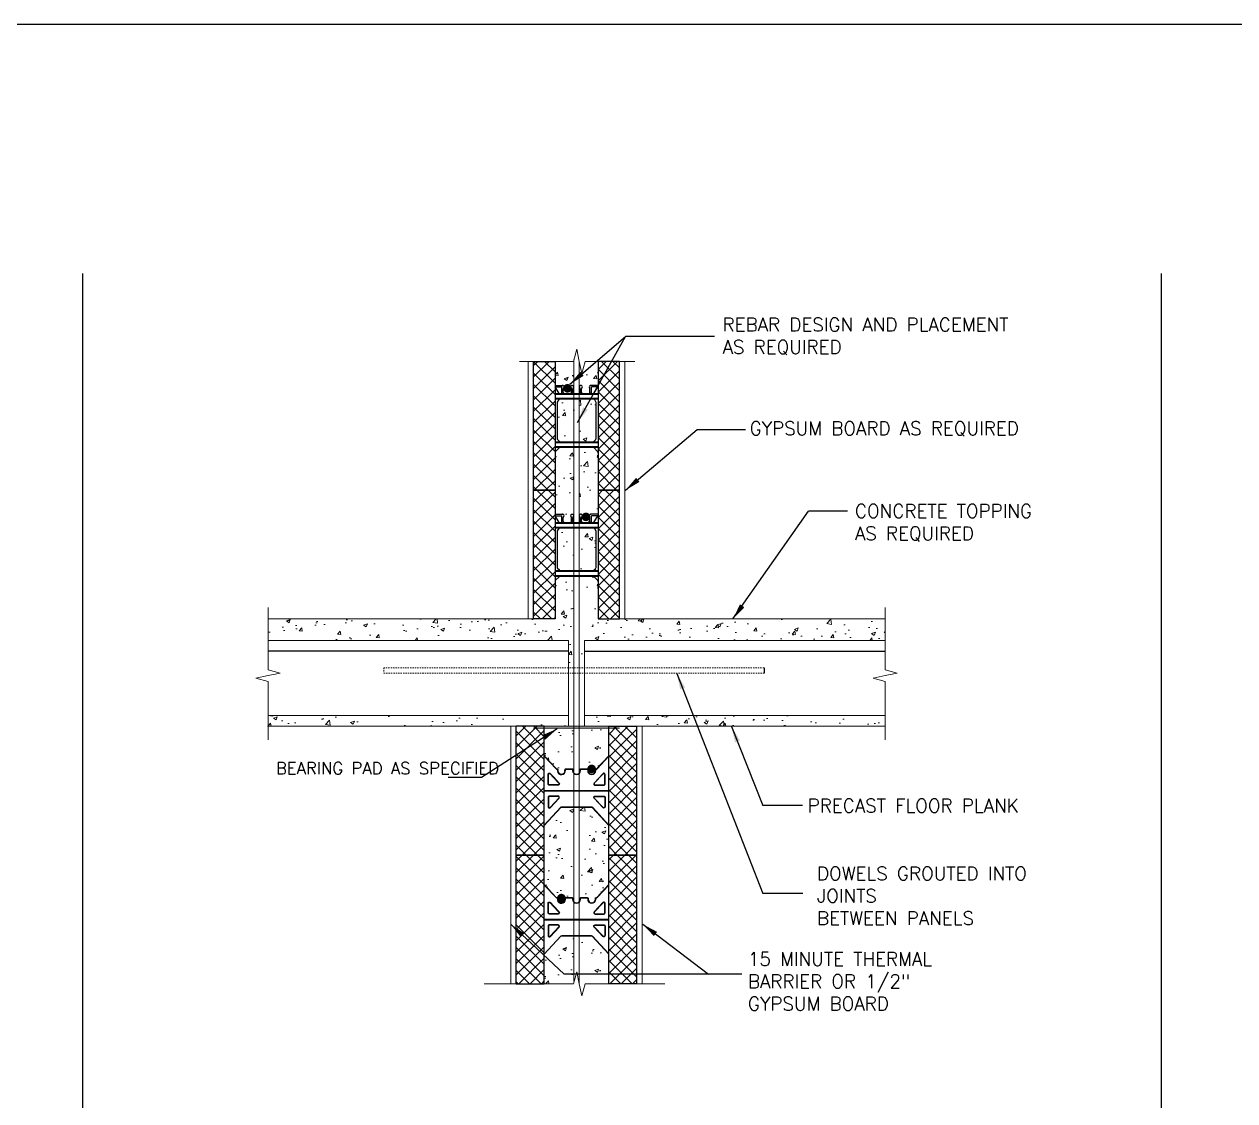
# Model space of a CAD drawing. Header units: inches. Extents: x 2268 to 2841, y -1100 to -676.
# Drawn here: x 2588.1 to 2700.9, y -798.4 to -698.1 of the extents above; entities that cross this region are included whole.
import ezdxf

# ---------------------------------------------------------------- set-up
doc = ezdxf.new("R2010")
doc.units = ezdxf.units.IN
doc.header["$MEASUREMENT"] = 0
doc.linetypes.add('HIDDEN2', pattern=[0.1875, 0.125, -0.0625])
for name, color, linetype in [('Anno', 4, 'Continuous'), ('Foam', 7, 'Continuous'), ('Steel', 7, 'Continuous'), ('Text', 4, 'Continuous'), ('Web', 6, 'Continuous')]:
    doc.layers.add(name, color=color, linetype=linetype)
for name, color, linetype, lineweight in [('Concrete', 3, 'Continuous', 20), ('Construction', 7, 'Continuous', 25), ('form', 140, 'Continuous', 13), ('INTER-EXTERIOR', 30, 'Continuous', 13), ('Rebar-H', 7, 'Continuous', 20), ('Rebar-V', 7, 'HIDDEN2', 15), ('S', 7, 'Continuous', 13)]:
    doc.layers.add(name, color=color, linetype=linetype, lineweight=lineweight)
doc.layers.add('NOPLOT', color=241, linetype='Continuous', plot=False)
doc.styles.add('ROMANS', font='romans.shx')
doc.styles.get("Standard").update_dxf_attribs({"font": 'romans.shx'})
doc.dimstyles.new('IG-1', dxfattribs={"dimscale": 12, "dimtxt": 0.125, "dimasz": 0.125, "dimexe": 0.0625, "dimexo": 0.125, "dimgap": 0.0625, "dimtad": 1, "dimlfac": 1.0005, "dimzin": 9, "dimlunit": 4, "dimtxsty": 'Standard', "dimblk": 'ARCHTICK', "dimcen": 2.5, "dimadec": 0, "dimazin": 0, "dimtfac": 1, "dimtmove": 0, "dimatfit": 3, "dimfxl": 0, "dimfrac": 1, "dimarcsym": 0})
pattern_1 = [(45, (0, 0), (-0.53033, 0.53033), []), (135, (0, 0), (-0.53033, -0.53033), [])]

# ---------------------------------------------------------------- blocks, each defined once
blk = doc.blocks.new('AM-7')
at = {"layer": 'S', "color": 7}
for points in [[(30.03, 45.49), (29.79, 46.62), (29.48, 45.49)], [(22.96, 45.49), (29.48, 45.49)], [(30.03, 45.49), (30.26, 44.37), (30.57, 45.49)], [(30.57, 45.49), (37.09, 45.49)]]:
    blk.add_lwpolyline(points, dxfattribs=at)
blk = doc.blocks.new('_ArchTick')
at = {"color": 0, "linetype": 'ByBlock', "const_width": 0.15}
blk.add_lwpolyline([(-0.5, -0.5), (0.5, 0.5)], dxfattribs=at)
blk = doc.blocks.new('G-BLK-6-IN')
at = {"layer": 'form'}
h = blk.add_hatch(dxfattribs=at)
h.set_pattern_fill('ANSI37,_O', color=256, scale=6)
h.set_pattern_definition(pattern_1)
h.paths.add_polyline_path([(2.62, 12), (0, 12), (0, 0), (2.62, 0)])
h = blk.add_hatch(dxfattribs=at)
h.set_pattern_fill('ANSI37,_O', color=256, scale=6)
h.set_pattern_definition(pattern_1)
h.paths.add_polyline_path([(8.62, 0), (11.25, 0), (11.25, 12), (8.62, 12)])
at = {"layer": 'Foam'}
for p, q in [((0, 0), (0, 12)), ((2.62, 12), (0, 12)), ((2.62, 0), (2.62, 12)), ((8.62, 0), (8.62, 12)), ((8.62, 12), (11.25, 12)), ((11.25, 0), (11.25, 12)), ((0, 0), (2.62, 0)), ((11.25, 0), (8.62, 0))]:
    blk.add_line(p, q, dxfattribs=at)
at = {"layer": 'Web'}
for p, q in [((2.62, 6.03), (8.62, 6.03)), ((2.62, 5.97), (8.62, 5.97))]:
    blk.add_line(p, q, dxfattribs=at)
for points in [[(2.62, 9.25), (3.73, 8.05, 0.209324), (3.78, 8.03), (3.8, 8.03, -0.414214), (3.87, 7.97), (3.87, 7.88, 0.01966), (3.87, 7.85, 0.01966)], [(2.62, 9.2), (3.71, 8.03, 0.209324), (3.78, 8), (3.8, 8, -0.414214), (3.84, 7.97), (3.84, 7.88, 0.045886), (3.84, 7.81, 0.045886)], [(3.84, 7.81, 0.912254), (4.59, 7.88), (4.59, 7.97, -0.414214), (4.62, 8), (5.22, 8, -0.414214), (5.25, 7.97), (5.25, 7.88, 1), (6, 7.88), (6, 7.97, -0.414214), (6.03, 8), (6.63, 8, -0.414214), (6.66, 7.97), (6.66, 7.88, 1), (7.41, 7.88), (7.41, 7.97, -0.414214), (7.45, 8), (7.47, 8, 0.209324), (7.54, 8.03), (8.62, 9.2)], [(3.87, 7.85, 0.961439), (4.55, 7.88), (4.55, 7.97, -0.414214), (4.62, 8.03), (5.22, 8.03, -0.414214), (5.28, 7.97), (5.28, 7.88, 1), (5.97, 7.88), (5.97, 7.97, -0.414214), (6.03, 8.03), (6.63, 8.03, -0.414214), (6.7, 7.97), (6.7, 7.88, 1), (7.38, 7.88), (7.38, 7.97, -0.414214), (7.45, 8.03), (7.47, 8.03, 0.209324), (7.52, 8.05), (8.62, 9.25)], [(3.5, 7.25), (3.99, 6.71, -0.653817), (3.9, 6.5), (3.09, 6.5, -0.414214), (2.97, 6.62), (2.97, 7.5, -0.682733), (3.19, 7.58), (3.5, 7.25)], [(3.48, 7.22), (3.97, 6.69, -0.653817), (3.9, 6.53), (3.09, 6.53, -0.414214), (3, 6.62), (3, 7.5, -0.682733), (3.16, 7.56), (3.48, 7.22)], [(2.6, 2.77), (4.15, 4.45, -0.209324), (4.27, 4.5), (6.98, 4.5, -0.209324), (7.1, 4.45), (8.62, 2.8)], [(2.62, 2.75), (4.17, 4.43, -0.209324), (4.27, 4.47), (6.98, 4.47, -0.209324), (7.08, 4.43), (8.62, 2.75)]]:
    blk.add_lwpolyline(points, format="xyb", dxfattribs=at)
for points in [[(8.06, 7.58), (7.26, 6.71, 0.653817), (7.35, 6.5), (8.16, 6.5, 0.414214), (8.28, 6.62), (8.28, 7.5, 0.682733)], [(8.09, 7.56), (7.28, 6.69, 0.653817), (7.35, 6.53), (8.16, 6.53, 0.414214), (8.25, 6.62), (8.25, 7.5, 0.682733)], [(3.19, 4.42), (3.99, 5.29, 0.653817), (3.9, 5.5), (3.09, 5.5, 0.414214), (2.97, 5.38), (2.97, 4.5, 0.682733)], [(3.16, 4.44), (3.97, 5.31, 0.653817), (3.9, 5.47), (3.09, 5.47, 0.414214), (3, 5.38), (3, 4.5, 0.682733)], [(8.06, 4.42), (7.26, 5.29, -0.653817), (7.35, 5.5), (8.16, 5.5, -0.414214), (8.28, 5.38), (8.28, 4.5, -0.682733)], [(8.09, 4.44), (7.28, 5.31, -0.653817), (7.35, 5.47), (8.16, 5.47, -0.414214), (8.25, 5.38), (8.25, 4.5, -0.682733)]]:
    blk.add_lwpolyline(points, format="xyb", close=True, dxfattribs=at)
blk = doc.blocks.new('G-BLK-4-IN')
at = {"layer": 'form'}
h = blk.add_hatch(dxfattribs=at)
h.set_pattern_fill('ANSI37', color=256, scale=6, style=0)
h.paths.add_polyline_path([(0, 0), (2, 0), (2, 12), (0, 12)])
h.paths.add_polyline_path([(6, 0), (8, 0), (8, 12), (6, 12)])
at = {"layer": 'Foam', "lineweight": -3}
for p, q in [((0, 0), (0, 12)), ((0, 12), (2, 12)), ((2, 12), (2, 0)), ((8, 12), (6, 12)), ((6, 12), (6, 0)), ((8, 0), (8, 12)), ((2, 0), (0, 0)), ((6, 0), (8, 0))]:
    blk.add_line(p, q, dxfattribs=at)
at = {"layer": 'Web', "lineweight": -3}
for p, q in [((2, 9.75), (2.71, 9.75)), ((2.38, 9), (2.01, 9.62)), ((2.01, 9.62), (2.62, 9.62)), ((2.62, 9), (2.62, 9.62)), ((2.71, 9.75), (2.66, 9.75)), ((2.75, 9.09), (2.75, 9.45)), ((2.75, 9.09), (2.84, 9)), ((2.78, 9.72), (2.81, 9.69)), ((2.79, 9.54), (2.81, 9.56)), ((3.53, 9.09), (3.44, 9)), ((3.5, 9.72), (3.47, 9.69)), ((3.49, 9.54), (3.47, 9.56)), ((3.53, 9.09), (3.53, 9.45)), ((3.57, 9.75), (3.62, 9.75)), ((3.66, 9.09), (3.66, 9.45)), ((3.66, 9.09), (3.74, 9)), ((3.68, 9.72), (3.71, 9.69)), ((3.69, 9.54), (3.71, 9.56)), ((4.34, 9.09), (4.26, 9)), ((4.32, 9.72), (4.29, 9.69)), ((4.31, 9.54), (4.29, 9.56)), ((4.34, 9.09), (4.34, 9.45)), ((4.43, 9.75), (4.38, 9.75)), ((4.47, 9.09), (4.47, 9.45)), ((4.47, 9.09), (4.56, 9)), ((4.5, 9.72), (4.53, 9.69)), ((4.51, 9.54), (4.53, 9.56)), ((5.25, 9.09), (5.16, 9)), ((5.22, 9.72), (5.19, 9.69)), ((5.21, 9.54), (5.19, 9.56)), ((5.25, 9.09), (5.25, 9.45)), ((6, 9.75), (5.29, 9.75)), ((5.29, 9.75), (5.34, 9.75)), ((5.99, 9.62), (5.38, 9.62)), ((5.38, 9), (5.38, 9.62)), ((5.62, 9), (5.99, 9.62)), ((2, 9), (6, 9)), ((2, 8.94), (6, 8.94)), ((2, 8.56), (6, 8.56)), ((2, 8.5), (6, 8.5)), ((2.19, 8.14), (2.19, 4.8)), ((2.34, 8.44), (2.2, 8.2)), ((5.66, 8.44), (5.8, 8.2)), ((5.81, 8.14), (5.81, 4.8)), ((2.4, 4.54), (2.22, 4.71)), ((5.6, 4.54), (5.78, 4.71)), ((2, 4.5), (6, 4.5)), ((2, 4.44), (6, 4.44)), ((2, 4.06), (6, 4.06)), ((2, 4), (6, 4)), ((2, 3.51), (2, 3.25)), ((2.4, 3.96), (2.04, 3.6)), ((5.6, 3.96), (5.96, 3.6)), ((6, 3.51), (6, 3.25)), ((2.05, 3.06), (2, 3.11)), ((2.04, 3.16), (2.09, 3.11)), ((2.09, 3.11), (2.05, 3.06)), ((5.96, 3.16), (5.91, 3.11)), ((5.91, 3.11), (5.95, 3.06)), ((5.95, 3.06), (6, 3.11))]:
    blk.add_line(p, q, dxfattribs=at)
for centre, radius, start, end in [((2.71, 9.66), 0.0938, 45, 90), ((2.88, 9.45), 0.125, 135, 180), ((2.74, 9.62), 0.0938, 315, 45), ((3.54, 9.62), 0.0938, 135, 225), ((3.41, 9.45), 0.125, 0, 45), ((3.57, 9.66), 0.0938, 90, 135), ((3.62, 9.66), 0.0938, 45, 90), ((3.78, 9.45), 0.125, 135, 180), ((3.65, 9.62), 0.0938, 315, 45), ((4.35, 9.62), 0.0938, 135, 225), ((4.22, 9.45), 0.125, 0, 45), ((4.38, 9.66), 0.0938, 90, 135), ((4.43, 9.66), 0.0938, 45, 90), ((4.59, 9.45), 0.125, 135, 180), ((4.46, 9.62), 0.0938, 315, 45), ((5.26, 9.62), 0.0938, 135, 225), ((5.12, 9.45), 0.125, 0, 45), ((5.29, 9.66), 0.0938, 90, 135), ((2.31, 8.14), 0.125, 150, 180), ((2.45, 8.38), 0.125, 90, 150), ((5.55, 8.38), 0.125, 30, 90), ((5.69, 8.14), 0.125, 0, 30), ((2.31, 4.8), 0.125, 180, 225), ((2.49, 4.62), 0.125, 225, 270), ((5.51, 4.62), 0.125, 270, 315), ((5.69, 4.8), 0.125, 315, 0), ((2.13, 3.51), 0.125, 135, 180), ((2.49, 3.88), 0.125, 90, 135), ((5.51, 3.88), 0.125, 45, 90), ((5.87, 3.51), 0.125, 0, 45), ((2.13, 3.25), 0.125, 180, 225), ((5.87, 3.25), 0.125, 315, 0)]:
    blk.add_arc(centre, radius, start, end, dxfattribs=at)

msp = doc.modelspace()

# ---------------------------------------------------------------- hatches: boundary and pattern name
at = {"layer": 'Concrete'}
h = msp.add_hatch(dxfattribs=at)
h.set_pattern_fill('AR-CONC,_O', color=256, scale=0.5)
h.set_pattern_definition([(50, (2610.8234, -758.078), (3.5863, -0.31376), [0.375, -4.125]), (355, (2610.8234, -758.078), (-0.69376, 3.76096), [0.3, -3.3]), (100.4514, (2611.1222, -758.104), (2.89255, 3.4472), [0.3187, -3.50571]), (46.184, (2610.8234, -757.078), (5.3362, -0.8276), [0.5625, -6.1875]), (96.636, (2611.268, -757.147), (4.6733, 4.8706), [0.47805, -5.25856]), (351.184, (2610.8234, -757.078), (4.6733, 4.8706), [0.45, -4.95]), (21, (2611.3234, -757.328), (2.98454, -2.0131), [0.375, -4.125]), (326, (2611.3234, -757.328), (1.21658, 3.62575), [0.3, -3.3]), (71.4514, (2611.572, -757.4957), (4.20111, 1.61265), [0.3187, -3.50571]), (37.5, (2610.8234, -758.078), (0.0608, 1.66447), [0, -3.26, 0, -3.35, 0, -3.3125]), (7.5, (2610.8234, -758.078), (1.31535, 1.97206), [0, -1.91, 0, -3.185, 0, -1.2625]), (327.5, (2609.7084, -758.078), (2.669112, -0.112774), [0, -1.25, 0, -3.9, 0, -5.175]), (317.5, (2609.2084, -758.078), (2.91593, 0.500525), [0, -1.625, 0, -2.59, 0, -3.675])])
h.paths.add_polyline_path([(2639.31043, -729.35936), (2639.26556, -729.52024), (2637.56043, -729.52024), (2637.56043, -731.77024), (2638.2716, -731.77024, -0.198912367), (2638.33789, -731.7977), (2638.36914, -731.82895, -0.414213562), (2638.36914, -731.96153), (2638.34704, -731.98363, 0.198912367), (2638.31043, -732.07202), (2638.31043, -732.43186), (2638.39882, -732.52024), (2639.00329, -732.52024), (2639.09168, -732.43186), (2639.09168, -732.07202, 0.198912367), (2639.05507, -731.98363), (2639.03297, -731.96153, -0.414213562), (2639.03297, -731.82895), (2639.06422, -731.7977, -0.198912367), (2639.13051, -731.77024), (2639.17785, -731.77024, -0.198912369), (2639.24414, -731.7977), (2639.27539, -731.82895, -0.414213562), (2639.27539, -731.96153), (2639.25329, -731.98363, 0.198912369), (2639.21668, -732.07202), (2639.21668, -732.43186), (2639.30507, -732.52024), (2639.31043, -732.52024)])
h.paths.add_polyline_path([(2641.56043, -729.52024), (2640.3553, -729.52024), (2640.04131, -730.64607), (2639.81043, -729.52024), (2639.81043, -732.52024), (2639.81579, -732.52024), (2639.90418, -732.43186), (2639.90418, -732.07202, 0.198912369), (2639.86757, -731.98363), (2639.84547, -731.96153, -0.414213562), (2639.84547, -731.82895), (2639.87672, -731.7977, -0.198912369), (2639.94301, -731.77024), (2639.99035, -731.77024, -0.198912367), (2640.05664, -731.7977), (2640.08789, -731.82895, -0.414213562), (2640.08789, -731.96153), (2640.06579, -731.98363, 0.198912367), (2640.02918, -732.07202), (2640.02918, -732.43186), (2640.11757, -732.52024), (2640.72204, -732.52024), (2640.81043, -732.43186), (2640.81043, -732.07202, 0.198912367), (2640.77382, -731.98363), (2640.75172, -731.96153, -0.414213562), (2640.75172, -731.82895), (2640.78297, -731.7977, -0.198912367), (2640.84926, -731.77024), (2641.56043, -731.77024)])
h.paths.add_polyline_path([(2639.31043, -733.02024), (2638.0076, -733.02024, 0.267949192), (2637.89935, -733.08274), (2637.76468, -733.316, 0.131652498), (2637.74793, -733.3785), (2637.74793, -736.71847, 0.198912367), (2637.78454, -736.80686), (2637.96132, -736.98363, 0.198912367), (2638.04971, -737.02024), (2639.31043, -737.02024)])
h.paths.add_polyline_path([(2641.37293, -733.3785, 0.131652498), (2641.35618, -733.316), (2641.22152, -733.08274, 0.267949192), (2641.11326, -733.02024), (2639.81043, -733.02024), (2639.81043, -737.02024), (2641.07116, -737.02024, 0.198912367), (2641.15954, -736.98363), (2641.33632, -736.80686, 0.198912367), (2641.37293, -736.71847)])
h.paths.add_polyline_path([(2639.31043, -737.52024), (2638.04971, -737.52024, 0.198912367), (2637.96132, -737.55686), (2637.59993, -737.91824, 0.198912367), (2637.56332, -738.00663), (2637.56332, -738.27163, 0.198912367), (2637.59993, -738.36002), (2637.65171, -738.41179), (2637.60751, -738.45599), (2637.56043, -738.4089), (2637.56043, -741.52024), (2637.56043, -743.77024), (2638.2716, -743.77024, -0.198912367), (2638.33789, -743.7977), (2638.36914, -743.82895, -0.414213562), (2638.36914, -743.96153), (2638.34704, -743.98363, 0.198912367), (2638.31043, -744.07202), (2638.31043, -744.43186), (2638.39882, -744.52024), (2639.00329, -744.52024), (2639.09168, -744.43186), (2639.09168, -744.07202, 0.198912367), (2639.05507, -743.98363), (2639.03297, -743.96153, -0.414213562), (2639.03297, -743.82895), (2639.06422, -743.7977, -0.198912367), (2639.13051, -743.77024), (2639.17785, -743.77024, -0.198912369), (2639.24414, -743.7977), (2639.27539, -743.82895, -0.414213562), (2639.27539, -743.96153), (2639.25329, -743.98363, 0.198912369), (2639.21668, -744.07202), (2639.21668, -744.43186), (2639.30507, -744.52024), (2639.31043, -744.52024)])
h.paths.add_polyline_path([(2641.56043, -738.4089), (2641.51335, -738.45599), (2641.46916, -738.41179), (2641.52093, -738.36002, 0.198912367), (2641.55754, -738.27163), (2641.55754, -738.00663, 0.198912367), (2641.52093, -737.91824), (2641.15954, -737.55686, 0.198912367), (2641.07116, -737.52024), (2639.81043, -737.52024), (2639.81043, -744.52024), (2639.81579, -744.52024), (2639.90418, -744.43186), (2639.90418, -744.07202, 0.198912369), (2639.86757, -743.98363), (2639.84547, -743.96153, -0.414213562), (2639.84547, -743.82895), (2639.87672, -743.7977, -0.198912369), (2639.94301, -743.77024), (2639.99035, -743.77024, -0.198912367), (2640.05664, -743.7977), (2640.08789, -743.82895, -0.414213562), (2640.08789, -743.96153), (2640.06579, -743.98363, 0.198912367), (2640.02918, -744.07202), (2640.02918, -744.43186), (2640.11757, -744.52024), (2640.72204, -744.52024), (2640.81043, -744.43186), (2640.81043, -744.07202, 0.198912367), (2640.77382, -743.98363), (2640.75172, -743.96153, -0.414213562), (2640.75172, -743.82895), (2640.78297, -743.7977, -0.198912367), (2640.84926, -743.77024), (2641.56043, -743.77024), (2641.56043, -741.52024)])
h.paths.add_polyline_path([(2639.31043, -745.02024), (2638.0076, -745.02024, 0.267949192), (2637.89935, -745.08274), (2637.76468, -745.316, 0.131652498), (2637.74793, -745.3785), (2637.74793, -748.71847, 0.198912367), (2637.78454, -748.80686), (2637.96132, -748.98363, 0.198912367), (2638.04971, -749.02024), (2639.31043, -749.02024)])
h.paths.add_polyline_path([(2641.37293, -745.3785, 0.131652498), (2641.35618, -745.316), (2641.22152, -745.08274, 0.267949192), (2641.11326, -745.02024), (2639.81043, -745.02024), (2639.81043, -749.02024), (2641.07116, -749.02024, 0.198912367), (2641.15954, -748.98363), (2641.33632, -748.80686, 0.198912367), (2641.37293, -748.71847)])
h.paths.add_polyline_path([(2639.31043, -749.52024), (2638.04971, -749.52024, 0.198912367), (2637.96132, -749.55686), (2637.59993, -749.91824, 0.198912367), (2637.56332, -750.00663), (2637.56332, -750.27163, 0.198912367), (2637.59993, -750.36002), (2637.65171, -750.41179), (2637.60751, -750.45599), (2637.56043, -750.4089), (2637.56043, -753.52024), (2635.56043, -753.52024), (2610.82336, -753.52024), (2610.82336, -755.52024), (2638.81043, -755.52024), (2638.81043, -758.07797), (2639.31043, -758.07797), (2639.31043, -752.07693)])
h.paths.add_polyline_path([(2641.56043, -750.4089), (2641.51335, -750.45599), (2641.46916, -750.41179), (2641.52093, -750.36002, 0.198912367), (2641.55754, -750.27163), (2641.55754, -750.00663, 0.198912367), (2641.52093, -749.91824), (2641.15954, -749.55686, 0.198912367), (2641.07116, -749.52024), (2639.81043, -749.52024), (2639.81043, -758.07797), (2640.31043, -758.07797), (2640.31043, -755.52024), (2668.2975, -755.52024), (2668.2975, -753.52024), (2641.56043, -753.52024)])
h = msp.add_hatch(dxfattribs=at)
h.set_pattern_fill('AR-CONC,_O', color=256, scale=0.5)
h.set_pattern_definition([(50, (2610.8234, -763.5202), (3.5863, -0.31376), [0.375, -4.125]), (355, (2610.8234, -763.5202), (-0.69376, 3.76096), [0.3, -3.3]), (100.4514, (2611.1222, -763.5464), (2.89255, 3.4472), [0.3187, -3.5057]), (46.184, (2610.8234, -762.5202), (5.3362, -0.8276), [0.5625, -6.1875]), (96.636, (2611.268, -762.589), (4.6733, 4.8706), [0.47805, -5.25856]), (351.184, (2610.8234, -762.52), (4.6733, 4.8706), [0.45, -4.95]), (21, (2611.3234, -762.7702), (2.98454, -2.0131), [0.375, -4.125]), (326, (2611.3234, -762.7702), (1.21658, 3.62575), [0.3, -3.3]), (71.4514, (2611.572, -762.938), (4.20111, 1.61265), [0.3187, -3.5057]), (37.5, (2610.8234, -763.5202), (0.0608, 1.66447), [0, -3.26, 0, -3.35, 0, -3.3125]), (7.5, (2610.8234, -763.5202), (1.31535, 1.97206), [0, -1.91, 0, -3.185, 0, -1.2625]), (327.5, (2609.7084, -763.5202), (2.669112, -0.112774), [0, -1.25, 0, -3.9, 0, -5.175]), (317.5, (2609.2084, -763.5202), (2.91593, 0.500525), [0, -1.625, 0, -2.59, 0, -3.675])])
h.paths.add_polyline_path([(2638.81043, -763.52024), (2638.81043, -762.52024), (2610.82336, -762.52024), (2610.82336, -763.52024)])
h.paths.add_polyline_path([(2640.31043, -762.52024), (2640.31043, -763.52024), (2643.56043, -763.52024), (2645.18543, -763.52024), (2668.2975, -763.52024), (2668.2975, -762.52024)])
h = msp.add_hatch(dxfattribs=at)
h.set_pattern_fill('AR-CONC,_O', color=256, scale=0.5)
h.set_pattern_definition([(50, (2636.5604, -767.8812), (3.5863, -0.3138), [0.375, -4.125]), (355, (2636.5604, -767.881), (-0.6938, 3.761), [0.3, -3.3]), (100.45, (2636.8593, -767.9073), (2.8925, 3.4472), [0.3187, -3.5057]), (46.184, (2636.5604, -766.881), (5.3362, -0.8276), [0.5625, -6.1875]), (96.64, (2637.005, -766.95), (4.6733, 4.8706), [0.478, -5.2586]), (351.18, (2636.5604, -766.881), (4.6733, 4.8706), [0.45, -4.95]), (21, (2637.0604, -767.1312), (2.9845, -2.0131), [0.375, -4.125]), (326, (2637.0604, -767.131), (1.2166, 3.6258), [0.3, -3.3]), (71.45, (2637.309, -767.299), (4.2011, 1.6127), [0.3187, -3.5057]), (37.5, (2636.5604, -767.8812), (0.0608, 1.66447), [0, -3.26, 0, -3.35, 0, -3.3125]), (7.5, (2636.5604, -767.8812), (1.31535, 1.97206), [0, -1.91, 0, -3.185, 0, -1.2625]), (327.5, (2635.4454, -767.8812), (2.66911, -0.11277), [0, -1.25, 0, -3.9, 0, -5.175]), (317.5, (2634.9454, -767.8812), (2.9159, 0.5005), [0, -1.625, 0, -2.59, 0, -3.675])])
h.paths.add_polyline_path([(2642.56043, -763.69067), (2639.81043, -763.69067), (2639.81043, -767.88118, 0.191401323), (2639.90418, -767.64524), (2639.90418, -767.55149, -0.414213562), (2639.96668, -767.48899), (2640.56806, -767.48899, -0.414213562), (2640.63056, -767.55149), (2640.63056, -767.64524, 1), (2641.31806, -767.64524), (2641.31806, -767.55149, -0.414213562), (2641.38056, -767.48899), (2641.40807, -767.48899, 0.209323534), (2641.45399, -767.46889), (2642.56043, -766.27024)])
h.paths.add_polyline_path([(2639.31043, -763.69067), (2636.56043, -763.69067), (2636.56043, -766.27024), (2637.66687, -767.46889, 0.209323534), (2637.7128, -767.48899), (2637.7403, -767.48899, -0.414213562), (2637.8028, -767.55149), (2637.8028, -767.64524, 1), (2638.4903, -767.64524), (2638.4903, -767.55149, -0.414213562), (2638.5528, -767.48899), (2639.15418, -767.48899, -0.414213562), (2639.21668, -767.55149), (2639.21668, -767.64524, 0.191401323), (2639.31043, -767.88118)])
h = msp.add_hatch(dxfattribs=at)
h.set_pattern_fill('AR-CONC,_O', color=256, scale=0.5)
h.set_pattern_definition([(50, (2636.5604, -788.646), (3.5863, -0.31376), [0.375, -4.125]), (355, (2636.5604, -788.646), (-0.69376, 3.76096), [0.3, -3.3]), (100.451, (2636.8593, -788.6722), (2.89255, 3.4472), [0.3187, -3.5057]), (46.184, (2636.5604, -787.646), (5.3362, -0.8276), [0.5625, -6.1875]), (96.636, (2637.005, -787.715), (4.6733, 4.8706), [0.478, -5.2586]), (351.184, (2636.5604, -787.646), (4.6733, 4.8706), [0.45, -4.95]), (21, (2637.0604, -787.896), (2.98454, -2.0131), [0.375, -4.125]), (326, (2637.0604, -787.896), (1.2166, 3.62575), [0.3, -3.3]), (71.451, (2637.309, -788.064), (4.2011, 1.61265), [0.3187, -3.5057]), (37.5, (2636.5604, -788.6461), (0.0608, 1.66447), [0, -3.26, 0, -3.35, 0, -3.3125]), (7.5, (2636.5604, -788.646), (1.31535, 1.97206), [0, -1.91, 0, -3.185, 0, -1.2625]), (327.5, (2635.4454, -788.6461), (2.66911, -0.11277), [0, -1.25, 0, -3.9, 0, -5.175]), (317.5, (2634.9454, -788.646), (2.91593, 0.50052), [0, -1.625, 0, -2.59, 0, -3.675])])
h.paths.add_polyline_path([(2642.56043, -786.60982), (2639.81043, -786.60982), (2639.81043, -787.52024), (2640.04131, -788.64607), (2640.3553, -787.52024), (2642.56043, -787.52024)])
h.paths.add_polyline_path([(2639.31043, -783.05149), (2638.2017, -783.05149, 0.209323534), (2638.10985, -783.09171), (2636.56043, -784.77024), (2636.56043, -787.52024), (2639.26556, -787.52024), (2639.51948, -786.60982), (2639.31043, -786.60982)])
h.paths.add_polyline_path([(2642.56043, -784.77024), (2641.01101, -783.09171, 0.209323534), (2640.91916, -783.05149), (2639.81043, -783.05149), (2639.81043, -786.60982), (2642.56043, -786.60982)])
h.paths.add_polyline_path([(2642.56043, -775.52024), (2642.56043, -772.77024), (2641.01101, -771.09171, 0.209323534), (2640.91916, -771.05149), (2639.81043, -771.05149), (2639.81043, -779.88118, 0.191401323), (2639.90418, -779.64524), (2639.90418, -779.55149, -0.414213562), (2639.96668, -779.48899), (2640.56806, -779.48899, -0.414213562), (2640.63056, -779.55149), (2640.63056, -779.64524, 1), (2641.31806, -779.64524), (2641.31806, -779.55149, -0.414213562), (2641.38056, -779.48899), (2641.40807, -779.48899, 0.209323534), (2641.45399, -779.46889), (2642.56043, -778.27024)])
h.paths.add_polyline_path([(2639.31043, -771.05149), (2638.2017, -771.05149, 0.209323534), (2638.10985, -771.09171), (2636.56043, -772.77024), (2636.56043, -775.52024), (2636.56043, -778.27024), (2637.66687, -779.46889, 0.209323534), (2637.7128, -779.48899), (2637.7403, -779.48899, -0.414213562), (2637.8028, -779.55149), (2637.8028, -779.64524, 0.019659652), (2637.80386, -779.67224, 0.961438795), (2638.4903, -779.64524), (2638.4903, -779.55149, -0.414213562), (2638.5528, -779.48899), (2639.15418, -779.48899, -0.414213562), (2639.21668, -779.55149), (2639.21668, -779.64524, 0.191401323), (2639.31043, -779.88118)])
at = {"layer": 'S'}
msp.add_hatch(color=7, dxfattribs=at).paths.add_polyline_path([(2643.56043, -763.69067), (2635.56043, -763.69067), (2635.56043, -763.52024), (2643.56043, -763.52024)])

# ---------------------------------------------------------------- linework, layer by layer
at = {"layer": 'Anno'}
for points in [[(2652.41244, -727.21061), (2644.1154, -727.21061)], [(2650.78656, -735.86279), (2655.30944, -735.86279)], [(2664.81052, -743.47468), (2661.17611, -743.47468)], [(2660.61923, -770.9009), (2656.90839, -770.9009)], [(2660.62781, -779.10969), (2656.91696, -779.10969)], [(2652.92797, -786.60982), (2638.40558, -786.60982)]]:
    msp.add_lwpolyline(points, dxfattribs=at)
at = {"layer": 'Concrete', "color": 7}
for points in [[(2637.56043, -753.52024), (2610.82336, -753.52024)], [(2641.56043, -753.52024), (2668.2975, -753.52024)], [(2638.81043, -755.52024), (2610.82336, -755.52024)], [(2640.31043, -755.52024), (2668.2975, -755.52024)], [(2638.81043, -762.52024), (2610.82336, -762.52024)], [(2640.31043, -762.52024), (2668.2975, -762.52024)], [(2638.81043, -763.52024), (2610.82336, -763.52024)], [(2640.31043, -763.52024), (2668.2975, -763.52024)]]:
    msp.add_lwpolyline(points, dxfattribs=at)
at = {"layer": 'Construction', "color": 7}
for points in [[(2638.81043, -756.52024), (2610.82336, -756.52024)], [(2640.31043, -756.52024), (2668.2975, -756.52024)]]:
    msp.add_lwpolyline(points, dxfattribs=at)
at = {"layer": 'INTER-EXTERIOR', "color": 40}
for points in [[(2635.06043, -753.52024), (2635.06043, -729.52024)], [(2644.06043, -753.52024), (2644.06043, -729.52024)], [(2633.43543, -787.52024), (2633.43543, -763.52024)], [(2645.68543, -787.52024), (2645.68543, -763.52024)]]:
    msp.add_lwpolyline(points, dxfattribs=at)
at = {"layer": 'NOPLOT'}
for p, q in [((2593.54222, -721.3446), (2593.54222, -1087.3446)), ((2694.02222, -721.3446), (2694.02222, -1087.3446))]:
    msp.add_line(p, q, dxfattribs=at)
msp.add_lwpolyline([(2267.86345, -698.10234), (2840.71975, -698.10234), (2840.71975, -1099.94604), (2267.86345, -1099.94604)], close=True, dxfattribs=at)
at = {"layer": 'Rebar-H', "color": 7}
for points in [[(2639.31043, -781.5383), (2639.31043, -729.35936)], [(2639.81043, -781.5383), (2639.81043, -729.52024)], [(2639.31043, -766.59574), (2639.31043, -747.52024)], [(2639.31043, -779.35936), (2639.31043, -747.52024)], [(2639.81043, -766.59574), (2639.81043, -747.52024)], [(2639.81043, -779.52024), (2639.81043, -747.52024)], [(2639.31043, -787.26695), (2639.31043, -752.07693)], [(2639.81043, -787.52024), (2639.81043, -752.07693)]]:
    msp.add_lwpolyline(points, dxfattribs=at)
at = {"layer": 'Rebar-V', "color": 7}
msp.add_lwpolyline([(2621.59487, -758.57797), (2657.02599, -758.57797), (2657.02599, -758.07797), (2621.59487, -758.07797)], close=True, dxfattribs=at)
at = {"layer": 'S', "color": 7}
for p, q in [((2638.81043, -755.52024), (2638.81043, -763.52024)), ((2640.31043, -755.52024), (2640.31043, -763.52024)), ((2635.56043, -763.52024), (2643.56043, -763.52024)), ((2635.56043, -763.52024), (2643.56043, -763.52024)), ((2635.56043, -763.69067), (2643.56043, -763.69067)), ((2643.56043, -763.69067), (2635.56043, -763.69067)), ((2643.56043, -763.69067), (2635.56043, -763.69067))]:
    msp.add_line(p, q, dxfattribs=at)
for points in [[(2644.98123, -729.52024), (2640.3553, -729.52024), (2640.04131, -730.64607), (2639.81043, -729.52024), (2639.57955, -728.39442), (2639.26556, -729.52024), (2634.26038, -729.52024)], [(2610.82336, -764.77894), (2610.82336, -759.34474), (2609.69753, -759.03075), (2610.82336, -758.79987), (2611.94919, -758.56899), (2610.82336, -758.255), (2610.82336, -752.45784)], [(2668.2975, -764.77894), (2668.2975, -759.34474), (2667.17168, -759.03075), (2668.2975, -758.79987), (2669.42333, -758.56899), (2668.2975, -758.255), (2668.2975, -752.45784)], [(2633.06043, -787.52024), (2630.95591, -787.52024)], [(2646.87526, -787.52024), (2647.77652, -787.52024)]]:
    msp.add_lwpolyline(points, dxfattribs=at)
at = {"layer": 'S', "color": 7, "const_width": 0.4}
for points in [[(2638.50674, -732.02966, 1), (2638.90674, -732.02966, 1)], [(2640.2316, -744.01075, 1), (2640.6316, -744.01075, 1)], [(2640.766, -767.4912, 1), (2641.166, -767.4912, 1)], [(2637.9482, -779.5299, 1), (2638.3482, -779.5299, 1)]]:
    msp.add_lwpolyline(points, format="xyb", close=True, dxfattribs=at)
at = {"layer": 'Steel', "color": 7}
msp.add_lwpolyline([(2657.02599, -758.07797), (2657.02599, -758.57797)], dxfattribs=at)
at = {"layer": 'Text', "color": 7}
msp.add_lwpolyline([(2654.96324, -786.60982), (2652.92797, -786.60982)], dxfattribs=at)

# ---------------------------------------------------------------- block references
at = {"layer": 'form'}
for name, p in [('G-BLK-4-IN', (2635.56043, -741.52024)), ('G-BLK-4-IN', (2635.56043, -753.52024)), ('G-BLK-6-IN', (2633.93543, -775.52024)), ('G-BLK-6-IN', (2633.93543, -787.52024))]:
    msp.add_blockref(name, p, dxfattribs=at)
at = {"layer": 'S', "color": 7, "rotation": 180}
msp.add_blockref('AM-7', (2669.83579, -742.02641), dxfattribs=at)

# ---------------------------------------------------------------- texts
at = {"layer": 'Anno', "attachment_point": 1, "style": 'ROMANS'}
for s, insert, char_height, width in [('REBAR DESIGN AND PLACEMENT\\PAS REQUIRED', (2653.16086, -725.46883), 1.25, 39.0625), ('GYPSUM BOARD AS REQUIRED', (2655.67984, -735.13222), 1.25, 39.1875), ('CONCRETE TOPPING\\PAS REQUIRED', (2665.48606, -742.83959), 1.25, 32.875), ('BEARING PAD AS SPECIFIED', (2611.56023, -766.8707), 1.125, 19.7360659), ('PRECAST FLOOR PLANK', (2661.0882, -770.2919), 1.25, 30.3125), ('DOWELS GROUTED INTO JOINTS \\PBETWEEN PANELS', (2661.95429, -776.61273), 1.25, 24.410979), ('15 MINUTE THERMAL BARRIER OR 1/2" GYPSUM BOARD ', (2655.52156, -784.57783), 1.25, 21.7488851)]:
    msp.add_mtext(s, dxfattribs=dict(at, insert=insert, char_height=char_height, width=width))

# ---------------------------------------------------------------- leaders
at = {"layer": 'Anno'}
for points in [[(2638.92655, -731.65329), (2644.1165, -727.21061)], [(2639.65256, -735.21683), (2644.11675, -727.21026)], [(2644.11665, -741.52931), (2650.78656, -735.86279)], [(2654.12489, -753.5216), (2661.17611, -743.47468)], [(2648.90077, -758.60583), (2656.90839, -779.09762)], [(2637.76636, -763.75469), (2630.70609, -768.28136), (2627.59971, -768.28136)], [(2653.99439, -763.54005), (2656.90923, -770.89827)], [(2633.43543, -781.96884), (2638.40558, -786.60982)], [(2645.72187, -781.96884), (2651.8394, -786.60982)]]:
    msp.add_leader(points, dimstyle='IG-1', override={"dimgap": 0.0625, "dimtad": 0}, dxfattribs=at)

doc.saveas('drawing.dxf')
